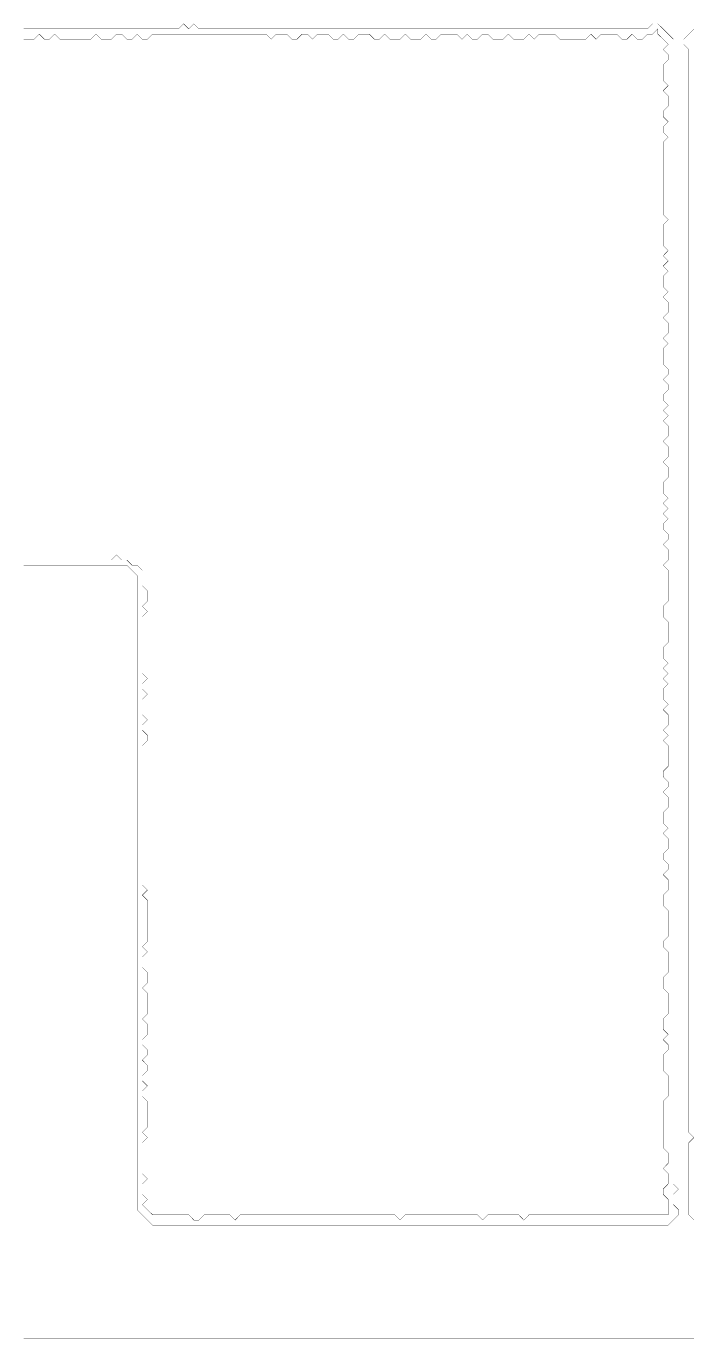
# Model space of a CAD drawing. Header units: metres. Extents: x 0 to 5064, y -5064 to 0.
# Drawn here: x 1273 to 2547, y -5064 to -2542 of the extents above; entities that cross this region are included whole.
import ezdxf

# ---------------------------------------------------------------- set-up
doc = ezdxf.new("R2010")
doc.units = ezdxf.units.M
doc.layers.add('conductor', color=1, linetype='Continuous')
doc.layers.add('substrate', color=5, linetype='Continuous')

msp = doc.modelspace()

# ---------------------------------------------------------------- linework, layer by layer
at = {"layer": 'conductor', "const_width": 0.5}
msp.add_lwpolyline([(1268.5, -3567.7), (1278.4, -3567.7), (1288.3, -3567.7), (1298.2, -3567.7), (1308.1, -3567.7), (1318.1, -3567.7), (1328, -3567.7), (1337.9, -3567.7), (1347.8, -3567.7), (1357.7, -3567.7), (1367.6, -3567.7), (1377.5, -3567.7), (1387.4, -3567.7), (1397.3, -3567.7), (1407.2, -3567.7), (1417.2, -3567.7), (1427.1, -3567.7), (1437, -3567.7), (1446.9, -3557.7), (1456.8, -3567.7), (1466.7, -3567.7), (1476.6, -3577.6), (1486.5, -3577.6), (1496.4, -3587.5), (1496.4, -3597.4), (1496.4, -3607.3), (1496.4, -3617.2), (1506.3, -3627.1), (1506.3, -3637), (1506.3, -3646.9), (1496.4, -3656.8), (1506.3, -3666.8), (1496.4, -3676.7), (1496.4, -3686.6), (1496.4, -3696.5), (1496.4, -3706.4), (1496.4, -3716.3), (1496.4, -3726.2), (1496.4, -3736.1), (1496.4, -3746), (1496.4, -3755.9), (1496.4, -3765.9), (1496.4, -3775.8), (1496.4, -3785.7), (1506.3, -3795.6), (1496.4, -3805.5), (1496.4, -3815.4), (1506.3, -3825.3), (1496.4, -3835.2), (1496.4, -3845.1), (1496.4, -3855.1), (1496.4, -3865), (1506.3, -3874.9), (1496.4, -3884.8), (1496.4, -3894.7), (1506.3, -3904.6), (1506.3, -3914.5), (1496.4, -3924.4), (1496.4, -3934.3), (1496.4, -3944.2), (1496.4, -3954.2), (1496.4, -3964.1), (1496.4, -3974), (1496.4, -3983.9), (1496.4, -3993.8), (1496.4, -4003.7), (1496.4, -4013.6), (1496.4, -4023.5), (1496.4, -4033.4), (1496.4, -4043.3), (1496.4, -4053.3), (1496.4, -4063.2), (1496.4, -4073.1), (1496.4, -4083), (1496.4, -4092.9), (1496.4, -4102.8), (1496.4, -4112.7), (1496.4, -4122.6), (1496.4, -4132.5), (1496.4, -4142.4), (1496.4, -4152.4), (1496.4, -4162.3), (1496.4, -4172.2), (1496.4, -4182.1), (1496.4, -4192), (1506.3, -4201.9), (1496.4, -4211.8), (1506.3, -4221.7), (1506.3, -4231.6), (1506.3, -4241.5), (1506.3, -4251.5), (1506.3, -4261.4), (1506.3, -4271.3), (1506.3, -4281.2), (1506.3, -4291.1), (1506.3, -4301), (1496.4, -4310.9), (1506.3, -4320.8), (1496.4, -4330.7), (1496.4, -4340.6), (1496.4, -4350.6), (1506.3, -4360.5), (1506.3, -4370.4), (1506.3, -4380.3), (1496.4, -4390.2), (1506.3, -4400.1), (1506.3, -4410), (1506.3, -4419.9), (1506.3, -4429.8), (1506.3, -4439.8), (1496.4, -4449.7), (1506.3, -4459.6), (1506.3, -4469.5), (1506.3, -4479.4), (1496.4, -4489.3), (1496.4, -4499.2), (1506.3, -4509.1), (1506.3, -4519), (1496.4, -4528.9), (1506.3, -4538.9), (1506.3, -4548.8), (1496.4, -4558.7), (1496.4, -4568.6), (1506.3, -4578.5), (1496.4, -4588.4), (1496.4, -4598.3), (1506.3, -4608.2), (1506.3, -4618.1), (1506.3, -4628), (1506.3, -4638), (1506.3, -4647.9), (1506.3, -4657.8), (1496.4, -4667.7), (1506.3, -4677.6), (1496.4, -4687.5), (1496.4, -4697.4), (1496.4, -4707.3), (1496.4, -4717.2), (1496.4, -4727.1), (1496.4, -4737.1), (1496.4, -4747), (1506.3, -4756.9), (1496.4, -4766.8), (1496.4, -4776.7), (1496.4, -4786.6), (1506.3, -4796.5), (1496.4, -4806.4), (1506.3, -4816.3), (1516.3, -4826.2), (1526.2, -4826.2), (1536.1, -4826.2), (1546, -4826.2), (1555.9, -4826.2), (1565.8, -4826.2), (1575.7, -4826.2), (1585.6, -4826.2), (1595.5, -4836.2), (1605.4, -4836.2), (1615.4, -4826.2), (1625.3, -4826.2), (1635.2, -4826.2), (1645.1, -4826.2), (1655, -4826.2), (1664.9, -4826.2), (1674.8, -4836.2), (1684.7, -4826.2), (1694.6, -4826.2), (1704.5, -4826.2), (1714.5, -4826.2), (1724.4, -4826.2), (1734.3, -4826.2), (1744.2, -4826.2), (1754.1, -4826.2), (1764, -4826.2), (1773.9, -4826.2), (1783.8, -4826.2), (1793.7, -4826.2), (1803.6, -4826.2), (1813.6, -4826.2), (1823.5, -4826.2), (1833.4, -4826.2), (1843.3, -4826.2), (1853.2, -4826.2), (1863.1, -4826.2), (1873, -4826.2), (1882.9, -4826.2), (1892.8, -4826.2), (1902.8, -4826.2), (1912.7, -4826.2), (1922.6, -4826.2), (1932.5, -4826.2), (1942.4, -4826.2), (1952.3, -4826.2), (1962.2, -4826.2), (1972.1, -4826.2), (1982, -4826.2), (1991.9, -4836.2), (2001.9, -4826.2), (2011.8, -4826.2), (2021.7, -4826.2), (2031.6, -4826.2), (2041.5, -4826.2), (2051.4, -4826.2), (2061.3, -4826.2), (2071.2, -4826.2), (2081.1, -4826.2), (2091, -4826.2), (2101, -4826.2), (2110.9, -4826.2), (2120.8, -4826.2), (2130.7, -4826.2), (2140.6, -4826.2), (2150.5, -4836.2), (2160.4, -4826.2), (2170.3, -4826.2), (2180.2, -4826.2), (2190.1, -4826.2), (2200.1, -4826.2), (2210, -4826.2), (2219.9, -4826.2), (2229.8, -4836.2), (2239.7, -4826.2), (2249.6, -4826.2), (2259.5, -4826.2), (2269.4, -4826.2), (2279.3, -4826.2), (2289.2, -4826.2), (2299.2, -4826.2), (2309.1, -4826.2), (2319, -4826.2), (2328.9, -4826.2), (2338.8, -4826.2), (2348.7, -4826.2), (2358.6, -4826.2), (2368.5, -4826.2), (2378.4, -4826.2), (2388.3, -4826.2), (2398.3, -4826.2), (2408.2, -4826.2), (2418.1, -4826.2), (2428, -4826.2), (2437.9, -4826.2), (2447.8, -4826.2), (2457.7, -4826.2), (2467.6, -4826.2), (2477.5, -4826.2), (2487.4, -4826.2), (2497.4, -4826.2), (2507.3, -4826.2), (2507.3, -4816.3), (2507.3, -4806.4), (2507.3, -4796.5), (2497.4, -4786.6), (2497.4, -4776.7), (2507.3, -4766.8), (2507.3, -4756.9), (2507.3, -4747), (2497.4, -4737.1), (2507.3, -4727.1), (2507.3, -4717.2), (2507.3, -4707.3), (2497.4, -4697.4), (2497.4, -4687.5), (2497.4, -4677.6), (2497.4, -4667.7), (2497.4, -4657.8), (2497.4, -4647.9), (2497.4, -4638), (2497.4, -4628), (2497.4, -4618.1), (2497.4, -4608.2), (2507.3, -4598.3), (2507.3, -4588.4), (2507.3, -4578.5), (2507.3, -4568.6), (2507.3, -4558.7), (2497.4, -4548.8), (2497.4, -4538.9), (2497.4, -4528.9), (2497.4, -4519), (2507.3, -4509.1), (2507.3, -4499.2), (2497.4, -4489.3), (2507.3, -4479.4), (2497.4, -4469.5), (2497.4, -4459.6), (2497.4, -4449.7), (2507.3, -4439.8), (2507.3, -4429.8), (2507.3, -4419.9), (2507.3, -4410), (2507.3, -4400.1), (2497.4, -4390.2), (2497.4, -4380.3), (2497.4, -4370.4), (2507.3, -4360.5), (2507.3, -4350.6), (2507.3, -4340.6), (2507.3, -4330.7), (2507.3, -4320.8), (2497.4, -4310.9), (2497.4, -4301), (2507.3, -4291.1), (2507.3, -4281.2), (2507.3, -4271.3), (2507.3, -4261.4), (2507.3, -4251.5), (2507.3, -4241.5), (2497.4, -4231.6), (2497.4, -4221.7), (2497.4, -4211.8), (2507.3, -4201.9), (2507.3, -4192), (2507.3, -4182.1), (2497.4, -4172.2), (2507.3, -4162.3), (2507.3, -4152.4), (2497.4, -4142.4), (2497.4, -4132.5), (2507.3, -4122.6), (2507.3, -4112.7), (2507.3, -4102.8), (2497.4, -4092.9), (2507.3, -4083), (2497.4, -4073.1), (2497.4, -4063.2), (2497.4, -4053.3), (2507.3, -4043.3), (2507.3, -4033.4), (2507.3, -4023.5), (2497.4, -4013.6), (2507.3, -4003.7), (2507.3, -3993.8), (2497.4, -3983.9), (2497.4, -3974), (2507.3, -3964.1), (2507.3, -3954.2), (2507.3, -3944.2), (2507.3, -3934.3), (2507.3, -3924.4), (2497.4, -3914.5), (2507.3, -3904.6), (2497.4, -3894.7), (2507.3, -3884.8), (2507.3, -3874.9), (2507.3, -3865), (2497.4, -3855.1), (2507.3, -3845.1), (2497.4, -3835.2), (2497.4, -3825.3), (2497.4, -3815.4), (2507.3, -3805.5), (2497.4, -3795.6), (2507.3, -3785.7), (2497.4, -3775.8), (2507.3, -3765.9), (2497.4, -3755.9), (2497.4, -3746), (2497.4, -3736.1), (2507.3, -3726.2), (2507.3, -3716.3), (2507.3, -3706.4), (2507.3, -3696.5), (2507.3, -3686.6), (2497.4, -3676.7), (2497.4, -3666.8), (2497.4, -3656.8), (2507.3, -3646.9), (2507.3, -3637), (2507.3, -3627.1), (2507.3, -3617.2), (2507.3, -3607.3), (2507.3, -3597.4), (2507.3, -3587.5), (2497.4, -3577.6), (2507.3, -3567.7), (2507.3, -3557.7), (2507.3, -3547.8), (2497.4, -3537.9), (2507.3, -3528), (2507.3, -3518.1), (2497.4, -3508.2), (2497.4, -3498.3), (2507.3, -3488.4), (2497.4, -3478.5), (2507.3, -3468.6), (2497.4, -3458.6), (2507.3, -3448.7), (2497.4, -3438.8), (2497.4, -3428.9), (2497.4, -3419), (2507.3, -3409.1), (2507.3, -3399.2), (2507.3, -3389.3), (2497.4, -3379.4), (2507.3, -3369.5), (2507.3, -3359.5), (2507.3, -3349.6), (2497.4, -3339.7), (2507.3, -3329.8), (2507.3, -3319.9), (2507.3, -3310), (2497.4, -3300.1), (2507.3, -3290.2), (2497.4, -3280.3), (2507.3, -3270.4), (2497.4, -3260.4), (2497.4, -3250.5), (2507.3, -3240.6), (2507.3, -3230.7), (2497.4, -3220.8), (2507.3, -3210.9), (2507.3, -3201), (2497.4, -3191.1), (2497.4, -3181.2), (2497.4, -3171.2), (2497.4, -3161.3), (2507.3, -3151.4), (2497.4, -3141.5), (2507.3, -3131.6), (2507.3, -3121.7), (2507.3, -3111.8), (2497.4, -3101.9), (2507.3, -3092), (2507.3, -3082.1), (2507.3, -3072.1), (2497.4, -3062.2), (2507.3, -3052.3), (2497.4, -3042.4), (2497.4, -3032.5), (2497.4, -3022.6), (2507.3, -3012.7), (2497.4, -3002.8), (2507.3, -2992.9), (2497.4, -2983), (2507.3, -2973), (2497.4, -2963.1), (2497.4, -2953.2), (2497.4, -2943.3), (2497.4, -2933.4), (2497.4, -2923.5), (2507.3, -2913.6), (2497.4, -2903.7), (2497.4, -2893.8), (2497.4, -2883.9), (2497.4, -2873.9), (2497.4, -2864), (2497.4, -2854.1), (2497.4, -2844.2), (2497.4, -2834.3), (2497.4, -2824.4), (2497.4, -2814.5), (2497.4, -2804.6), (2497.4, -2794.7), (2497.4, -2784.8), (2497.4, -2774.8), (2497.4, -2764.9), (2507.3, -2755), (2497.4, -2745.1), (2497.4, -2735.2), (2507.3, -2725.3), (2497.4, -2715.4), (2497.4, -2705.5), (2507.3, -2695.6), (2507.3, -2685.7), (2507.3, -2675.7), (2497.4, -2665.8), (2507.3, -2655.9), (2497.4, -2646), (2497.4, -2636.1), (2497.4, -2626.2), (2497.4, -2616.3), (2507.3, -2606.4), (2507.3, -2596.5), (2497.4, -2586.6), (2507.3, -2576.6), (2497.4, -2566.7), (2487.4, -2556.8), (2487.4, -2546.9), (2477.5, -2556.8), (2467.6, -2556.8), (2457.7, -2566.7), (2447.8, -2566.7), (2437.9, -2556.8), (2428, -2566.7), (2418.1, -2566.7), (2408.2, -2556.8), (2398.3, -2556.8), (2388.3, -2556.8), (2378.4, -2556.8), (2368.5, -2566.7), (2358.6, -2556.8), (2348.7, -2566.7), (2338.8, -2566.7), (2328.9, -2566.7), (2319, -2566.7), (2309.1, -2566.7), (2299.2, -2566.7), (2289.2, -2556.8), (2279.3, -2556.8), (2269.4, -2556.8), (2259.5, -2556.8), (2249.6, -2566.7), (2239.7, -2556.8), (2229.8, -2566.7), (2219.9, -2566.7), (2210, -2566.7), (2200.1, -2556.8), (2190.1, -2566.7), (2180.2, -2566.7), (2170.3, -2566.7), (2160.4, -2556.8), (2150.5, -2556.8), (2140.6, -2566.7), (2130.7, -2566.7), (2120.8, -2556.8), (2110.9, -2566.7), (2101, -2556.8), (2091, -2556.8), (2081.1, -2556.8), (2071.2, -2556.8), (2061.3, -2566.7), (2051.4, -2566.7), (2041.5, -2556.8), (2031.6, -2566.7), (2021.7, -2566.7), (2011.8, -2566.7), (2001.9, -2556.8), (1991.9, -2566.7), (1982, -2566.7), (1972.1, -2566.7), (1962.2, -2556.8), (1952.3, -2566.7), (1942.4, -2566.7), (1932.5, -2556.8), (1922.6, -2556.8), (1912.7, -2556.8), (1902.8, -2566.7), (1892.8, -2566.7), (1882.9, -2556.8), (1873, -2566.7), (1863.1, -2566.7), (1853.2, -2556.8), (1843.3, -2556.8), (1833.4, -2556.8), (1823.5, -2566.7), (1813.6, -2556.8), (1803.6, -2556.8), (1793.7, -2566.7), (1783.8, -2566.7), (1773.9, -2556.8), (1764, -2556.8), (1754.1, -2556.8), (1744.2, -2566.7), (1734.3, -2556.8), (1724.4, -2556.8), (1714.5, -2556.8), (1704.5, -2556.8), (1694.6, -2556.8), (1684.7, -2556.8), (1674.8, -2556.8), (1664.9, -2556.8), (1655, -2556.8), (1645.1, -2556.8), (1635.2, -2556.8), (1625.3, -2556.8), (1615.4, -2556.8), (1605.4, -2556.8), (1595.5, -2556.8), (1585.6, -2556.8), (1575.7, -2556.8), (1565.8, -2556.8), (1555.9, -2556.8), (1546, -2556.8), (1536.1, -2556.8), (1526.2, -2556.8), (1516.3, -2556.8), (1506.3, -2566.7), (1496.4, -2566.7), (1486.5, -2556.8), (1476.6, -2566.7), (1466.7, -2566.7), (1456.8, -2556.8), (1446.9, -2556.8), (1437, -2566.7), (1427.1, -2566.7), (1417.2, -2566.7), (1407.2, -2556.8), (1397.3, -2566.7), (1387.4, -2566.7), (1377.5, -2566.7), (1367.6, -2566.7), (1357.7, -2566.7), (1347.8, -2566.7), (1337.9, -2566.7), (1328, -2556.8), (1318.1, -2566.7), (1308.1, -2566.7), (1298.2, -2556.8), (1288.3, -2566.7), (1278.4, -2566.7), (1268.5, -2566.7)], dxfattribs=at)
at = {"layer": 'substrate', "const_width": 0.5}
for points in [[(1268.5, -2546.9), (1278.4, -2546.9), (1288.3, -2546.9), (1298.2, -2546.9), (1308.1, -2546.9), (1318.1, -2546.9), (1328, -2546.9), (1337.9, -2546.9), (1347.8, -2546.9), (1357.7, -2546.9), (1367.6, -2546.9), (1377.5, -2546.9), (1387.4, -2546.9), (1397.3, -2546.9), (1407.2, -2546.9), (1417.2, -2546.9), (1427.1, -2546.9), (1437, -2546.9), (1446.9, -2546.9), (1456.8, -2546.9), (1466.7, -2546.9), (1476.6, -2546.9), (1486.5, -2546.9), (1496.4, -2546.9), (1506.3, -2546.9), (1516.3, -2546.9), (1526.2, -2546.9), (1536.1, -2546.9), (1546, -2546.9), (1555.9, -2546.9), (1565.8, -2546.9), (1575.7, -2537), (1585.6, -2546.9), (1595.5, -2537), (1605.4, -2546.9), (1615.4, -2546.9), (1625.3, -2546.9), (1635.2, -2546.9), (1645.1, -2546.9), (1655, -2546.9), (1664.9, -2546.9), (1674.8, -2546.9), (1684.7, -2546.9), (1694.6, -2546.9), (1704.5, -2546.9), (1714.5, -2546.9), (1724.4, -2546.9), (1734.3, -2546.9), (1744.2, -2546.9), (1754.1, -2546.9), (1764, -2546.9), (1773.9, -2546.9), (1783.8, -2546.9), (1793.7, -2546.9), (1803.6, -2546.9), (1813.6, -2546.9), (1823.5, -2546.9), (1833.4, -2546.9), (1843.3, -2546.9), (1853.2, -2546.9), (1863.1, -2546.9), (1873, -2546.9), (1882.9, -2546.9), (1892.8, -2546.9), (1902.8, -2546.9), (1912.7, -2546.9), (1922.6, -2546.9), (1932.5, -2546.9), (1942.4, -2546.9), (1952.3, -2546.9), (1962.2, -2546.9), (1972.1, -2546.9), (1982, -2546.9), (1991.9, -2546.9), (2001.9, -2546.9), (2011.8, -2546.9), (2021.7, -2546.9), (2031.6, -2546.9), (2041.5, -2546.9), (2051.4, -2546.9), (2061.3, -2546.9), (2071.2, -2546.9), (2081.1, -2546.9), (2091, -2546.9), (2101, -2546.9), (2110.9, -2546.9), (2120.8, -2546.9), (2130.7, -2546.9), (2140.6, -2546.9), (2150.5, -2546.9), (2160.4, -2546.9), (2170.3, -2546.9), (2180.2, -2546.9), (2190.1, -2546.9), (2200.1, -2546.9), (2210, -2546.9), (2219.9, -2546.9), (2229.8, -2546.9), (2239.7, -2546.9), (2249.6, -2546.9), (2259.5, -2546.9), (2269.4, -2546.9), (2279.3, -2546.9), (2289.2, -2546.9), (2299.2, -2546.9), (2309.1, -2546.9), (2319, -2546.9), (2328.9, -2546.9), (2338.8, -2546.9), (2348.7, -2546.9), (2358.6, -2546.9), (2368.5, -2546.9), (2378.4, -2546.9), (2388.3, -2546.9), (2398.3, -2546.9), (2408.2, -2546.9), (2418.1, -2546.9), (2428, -2546.9), (2437.9, -2546.9), (2447.8, -2546.9), (2457.7, -2546.9), (2467.6, -2546.9), (2477.5, -2537)], [(2487.4, -2537), (2497.4, -2546.9), (2507.3, -2556.8), (2517.2, -2566.7), (2517.2, -2576.6), (2517.2, -2586.6), (2517.2, -2596.5), (2517.2, -2606.4), (2517.2, -2616.3), (2517.2, -2626.2), (2517.2, -2636.1), (2517.2, -2646), (2517.2, -2655.9), (2517.2, -2665.8), (2517.2, -2675.7), (2517.2, -2685.7), (2517.2, -2695.6), (2517.2, -2705.5), (2517.2, -2715.4), (2517.2, -2725.3), (2517.2, -2735.2), (2517.2, -2745.1), (2517.2, -2755), (2517.2, -2764.9), (2517.2, -2774.8), (2517.2, -2784.8), (2517.2, -2794.7), (2517.2, -2804.6), (2517.2, -2814.5), (2517.2, -2824.4), (2517.2, -2834.3), (2517.2, -2844.2), (2517.2, -2854.1), (2517.2, -2864), (2517.2, -2873.9), (2517.2, -2883.9), (2517.2, -2893.8), (2517.2, -2903.7), (2517.2, -2913.6), (2517.2, -2923.5), (2517.2, -2933.4), (2517.2, -2943.3), (2517.2, -2953.2), (2517.2, -2963.1), (2517.2, -2973), (2517.2, -2983), (2517.2, -2992.9), (2517.2, -3002.8), (2517.2, -3012.7), (2517.2, -3022.6), (2517.2, -3032.5), (2517.2, -3042.4), (2517.2, -3052.3), (2517.2, -3062.2), (2517.2, -3072.1), (2517.2, -3082.1), (2517.2, -3092), (2517.2, -3101.9), (2517.2, -3111.8), (2517.2, -3121.7), (2517.2, -3131.6), (2517.2, -3141.5), (2517.2, -3151.4), (2517.2, -3161.3), (2517.2, -3171.2), (2517.2, -3181.2), (2517.2, -3191.1), (2517.2, -3201), (2517.2, -3210.9), (2517.2, -3220.8), (2517.2, -3230.7), (2517.2, -3240.6), (2517.2, -3250.5), (2517.2, -3260.4), (2517.2, -3270.4), (2517.2, -3280.3), (2517.2, -3290.2), (2517.2, -3300.1), (2517.2, -3310), (2517.2, -3319.9), (2517.2, -3329.8), (2517.2, -3339.7), (2517.2, -3349.6), (2517.2, -3359.5), (2517.2, -3369.5), (2517.2, -3379.4), (2517.2, -3389.3), (2517.2, -3399.2), (2517.2, -3409.1), (2517.2, -3419), (2517.2, -3428.9), (2517.2, -3438.8), (2517.2, -3448.7), (2517.2, -3458.6), (2517.2, -3468.6), (2517.2, -3478.5), (2517.2, -3488.4), (2517.2, -3498.3), (2517.2, -3508.2), (2517.2, -3518.1), (2517.2, -3528), (2517.2, -3537.9), (2517.2, -3547.8), (2517.2, -3557.7), (2517.2, -3567.7), (2517.2, -3577.6), (2517.2, -3587.5), (2517.2, -3597.4), (2517.2, -3607.3), (2517.2, -3617.2), (2517.2, -3627.1), (2517.2, -3637), (2517.2, -3646.9), (2517.2, -3656.8), (2517.2, -3666.8), (2517.2, -3676.7), (2517.2, -3686.6), (2517.2, -3696.5), (2517.2, -3706.4), (2517.2, -3716.3), (2517.2, -3726.2), (2517.2, -3736.1), (2517.2, -3746), (2517.2, -3755.9), (2517.2, -3765.9), (2517.2, -3775.8), (2517.2, -3785.7), (2517.2, -3795.6), (2517.2, -3805.5), (2517.2, -3815.4), (2517.2, -3825.3), (2517.2, -3835.2), (2517.2, -3845.1), (2517.2, -3855.1), (2517.2, -3865), (2517.2, -3874.9), (2517.2, -3884.8), (2517.2, -3894.7), (2517.2, -3904.6), (2517.2, -3914.5), (2517.2, -3924.4), (2517.2, -3934.3), (2517.2, -3944.2), (2517.2, -3954.2), (2517.2, -3964.1), (2517.2, -3974), (2517.2, -3983.9), (2517.2, -3993.8), (2517.2, -4003.7), (2517.2, -4013.6), (2517.2, -4023.5), (2517.2, -4033.4), (2517.2, -4043.3), (2517.2, -4053.3), (2517.2, -4063.2), (2517.2, -4073.1), (2517.2, -4083), (2517.2, -4092.9), (2517.2, -4102.8), (2517.2, -4112.7), (2517.2, -4122.6), (2517.2, -4132.5), (2517.2, -4142.4), (2517.2, -4152.4), (2517.2, -4162.3), (2517.2, -4172.2), (2517.2, -4182.1), (2517.2, -4192), (2517.2, -4201.9), (2517.2, -4211.8), (2517.2, -4221.7), (2517.2, -4231.6), (2517.2, -4241.5), (2517.2, -4251.5), (2517.2, -4261.4), (2517.2, -4271.3), (2517.2, -4281.2), (2517.2, -4291.1), (2517.2, -4301), (2517.2, -4310.9), (2517.2, -4320.8), (2517.2, -4330.7), (2517.2, -4340.6), (2517.2, -4350.6), (2517.2, -4360.5), (2517.2, -4370.4), (2517.2, -4380.3), (2517.2, -4390.2), (2517.2, -4400.1), (2517.2, -4410), (2517.2, -4419.9), (2517.2, -4429.8), (2517.2, -4439.8), (2517.2, -4449.7), (2517.2, -4459.6), (2517.2, -4469.5), (2517.2, -4479.4), (2517.2, -4489.3), (2517.2, -4499.2), (2517.2, -4509.1), (2517.2, -4519), (2517.2, -4528.9), (2517.2, -4538.9), (2517.2, -4548.8), (2517.2, -4558.7), (2517.2, -4568.6), (2517.2, -4578.5), (2517.2, -4588.4), (2517.2, -4598.3), (2517.2, -4608.2), (2517.2, -4618.1), (2517.2, -4628), (2517.2, -4638), (2517.2, -4647.9), (2517.2, -4657.8), (2517.2, -4667.7), (2517.2, -4677.6), (2517.2, -4687.5), (2517.2, -4697.4), (2517.2, -4707.3), (2517.2, -4717.2), (2517.2, -4727.1), (2517.2, -4737.1), (2517.2, -4747), (2517.2, -4756.9), (2517.2, -4766.8), (2527.1, -4776.7), (2517.2, -4786.6), (2517.2, -4796.5), (2517.2, -4806.4), (2527.1, -4816.3), (2527.1, -4826.2), (2517.2, -4836.2), (2507.3, -4846.1), (2497.4, -4846.1), (2487.4, -4846.1), (2477.5, -4846.1), (2467.6, -4846.1), (2457.7, -4846.1), (2447.8, -4846.1), (2437.9, -4846.1), (2428, -4846.1), (2418.1, -4846.1), (2408.2, -4846.1), (2398.3, -4846.1), (2388.3, -4846.1), (2378.4, -4846.1), (2368.5, -4846.1), (2358.6, -4846.1), (2348.7, -4846.1), (2338.8, -4846.1), (2328.9, -4846.1), (2319, -4846.1), (2309.1, -4846.1), (2299.2, -4846.1), (2289.2, -4846.1), (2279.3, -4846.1), (2269.4, -4846.1), (2259.5, -4846.1), (2249.6, -4846.1), (2239.7, -4846.1), (2229.8, -4846.1), (2219.9, -4846.1), (2210, -4846.1), (2200.1, -4846.1), (2190.1, -4846.1), (2180.2, -4846.1), (2170.3, -4846.1), (2160.4, -4846.1), (2150.5, -4846.1), (2140.6, -4846.1), (2130.7, -4846.1), (2120.8, -4846.1), (2110.9, -4846.1), (2101, -4846.1), (2091, -4846.1), (2081.1, -4846.1), (2071.2, -4846.1), (2061.3, -4846.1), (2051.4, -4846.1), (2041.5, -4846.1), (2031.6, -4846.1), (2021.7, -4846.1), (2011.8, -4846.1), (2001.9, -4846.1), (1991.9, -4846.1), (1982, -4846.1), (1972.1, -4846.1), (1962.2, -4846.1), (1952.3, -4846.1), (1942.4, -4846.1), (1932.5, -4846.1), (1922.6, -4846.1), (1912.7, -4846.1), (1902.8, -4846.1), (1892.8, -4846.1), (1882.9, -4846.1), (1873, -4846.1), (1863.1, -4846.1), (1853.2, -4846.1), (1843.3, -4846.1), (1833.4, -4846.1), (1823.5, -4846.1), (1813.6, -4846.1), (1803.6, -4846.1), (1793.7, -4846.1), (1783.8, -4846.1), (1773.9, -4846.1), (1764, -4846.1), (1754.1, -4846.1), (1744.2, -4846.1), (1734.3, -4846.1), (1724.4, -4846.1), (1714.5, -4846.1), (1704.5, -4846.1), (1694.6, -4846.1), (1684.7, -4846.1), (1674.8, -4846.1), (1664.9, -4846.1), (1655, -4846.1), (1645.1, -4846.1), (1635.2, -4846.1), (1625.3, -4846.1), (1615.4, -4846.1), (1605.4, -4846.1), (1595.5, -4846.1), (1585.6, -4846.1), (1575.7, -4846.1), (1565.8, -4846.1), (1555.9, -4846.1), (1546, -4846.1), (1536.1, -4846.1), (1526.2, -4846.1), (1516.3, -4846.1), (1506.3, -4836.2), (1496.4, -4826.2), (1486.5, -4816.3), (1486.5, -4806.4), (1486.5, -4796.5), (1486.5, -4786.6), (1486.5, -4776.7), (1486.5, -4766.8), (1486.5, -4756.9), (1486.5, -4747), (1486.5, -4737.1), (1486.5, -4727.1), (1486.5, -4717.2), (1486.5, -4707.3), (1486.5, -4697.4), (1486.5, -4687.5), (1486.5, -4677.6), (1486.5, -4667.7), (1486.5, -4657.8), (1486.5, -4647.9), (1486.5, -4638), (1486.5, -4628), (1486.5, -4618.1), (1486.5, -4608.2), (1486.5, -4598.3), (1486.5, -4588.4), (1486.5, -4578.5), (1486.5, -4568.6), (1486.5, -4558.7), (1486.5, -4548.8), (1486.5, -4538.9), (1486.5, -4528.9), (1486.5, -4519), (1486.5, -4509.1), (1486.5, -4499.2), (1486.5, -4489.3), (1486.5, -4479.4), (1486.5, -4469.5), (1486.5, -4459.6), (1486.5, -4449.7), (1486.5, -4439.8), (1486.5, -4429.8), (1486.5, -4419.9), (1486.5, -4410), (1486.5, -4400.1), (1486.5, -4390.2), (1486.5, -4380.3), (1486.5, -4370.4), (1486.5, -4360.5), (1486.5, -4350.6), (1486.5, -4340.6), (1486.5, -4330.7), (1486.5, -4320.8), (1486.5, -4310.9), (1486.5, -4301), (1486.5, -4291.1), (1486.5, -4281.2), (1486.5, -4271.3), (1486.5, -4261.4), (1486.5, -4251.5), (1486.5, -4241.5), (1486.5, -4231.6), (1486.5, -4221.7), (1486.5, -4211.8), (1486.5, -4201.9), (1486.5, -4192), (1486.5, -4182.1), (1486.5, -4172.2), (1486.5, -4162.3), (1486.5, -4152.4), (1486.5, -4142.4), (1486.5, -4132.5), (1486.5, -4122.6), (1486.5, -4112.7), (1486.5, -4102.8), (1486.5, -4092.9), (1486.5, -4083), (1486.5, -4073.1), (1486.5, -4063.2), (1486.5, -4053.3), (1486.5, -4043.3), (1486.5, -4033.4), (1486.5, -4023.5), (1486.5, -4013.6), (1486.5, -4003.7), (1486.5, -3993.8), (1486.5, -3983.9), (1486.5, -3974), (1486.5, -3964.1), (1486.5, -3954.2), (1486.5, -3944.2), (1486.5, -3934.3), (1486.5, -3924.4), (1486.5, -3914.5), (1486.5, -3904.6), (1486.5, -3894.7), (1486.5, -3884.8), (1486.5, -3874.9), (1486.5, -3865), (1486.5, -3855.1), (1486.5, -3845.1), (1486.5, -3835.2), (1486.5, -3825.3), (1486.5, -3815.4), (1486.5, -3805.5), (1486.5, -3795.6), (1486.5, -3785.7), (1486.5, -3775.8), (1486.5, -3765.9), (1486.5, -3755.9), (1486.5, -3746), (1486.5, -3736.1), (1486.5, -3726.2), (1486.5, -3716.3), (1486.5, -3706.4), (1486.5, -3696.5), (1486.5, -3686.6), (1486.5, -3676.7), (1486.5, -3666.8), (1486.5, -3656.8), (1486.5, -3646.9), (1486.5, -3637), (1486.5, -3627.1), (1486.5, -3617.2), (1486.5, -3607.3), (1486.5, -3597.4), (1476.6, -3587.5), (1466.7, -3577.6), (1456.8, -3577.6), (1446.9, -3577.6), (1437, -3577.6), (1427.1, -3577.6), (1417.2, -3577.6), (1407.2, -3577.6), (1397.3, -3577.6), (1387.4, -3577.6), (1377.5, -3577.6), (1367.6, -3577.6), (1357.7, -3577.6), (1347.8, -3577.6), (1337.9, -3577.6), (1328, -3577.6), (1318.1, -3577.6), (1308.1, -3577.6), (1298.2, -3577.6), (1288.3, -3577.6), (1278.4, -3577.6), (1268.5, -3577.6)], [(2556.8, -4836.2), (2546.9, -4826.2), (2546.9, -4816.3), (2546.9, -4806.4), (2546.9, -4796.5), (2546.9, -4786.6), (2546.9, -4776.7), (2546.9, -4766.8), (2546.9, -4756.9), (2546.9, -4747), (2546.9, -4737.1), (2546.9, -4727.1), (2546.9, -4717.2), (2546.9, -4707.3), (2546.9, -4697.4), (2546.9, -4687.5), (2556.8, -4677.6), (2546.9, -4667.7), (2546.9, -4657.8), (2546.9, -4647.9), (2546.9, -4638), (2546.9, -4628), (2546.9, -4618.1), (2546.9, -4608.2), (2546.9, -4598.3), (2546.9, -4588.4), (2546.9, -4578.5), (2546.9, -4568.6), (2546.9, -4558.7), (2546.9, -4548.8), (2546.9, -4538.9), (2546.9, -4528.9), (2546.9, -4519), (2546.9, -4509.1), (2546.9, -4499.2), (2546.9, -4489.3), (2546.9, -4479.4), (2546.9, -4469.5), (2546.9, -4459.6), (2546.9, -4449.7), (2546.9, -4439.8), (2546.9, -4429.8), (2546.9, -4419.9), (2546.9, -4410), (2546.9, -4400.1), (2546.9, -4390.2), (2546.9, -4380.3), (2546.9, -4370.4), (2546.9, -4360.5), (2546.9, -4350.6), (2546.9, -4340.6), (2546.9, -4330.7), (2546.9, -4320.8), (2546.9, -4310.9), (2546.9, -4301), (2546.9, -4291.1), (2546.9, -4281.2), (2546.9, -4271.3), (2546.9, -4261.4), (2546.9, -4251.5), (2546.9, -4241.5), (2546.9, -4231.6), (2546.9, -4221.7), (2546.9, -4211.8), (2546.9, -4201.9), (2546.9, -4192), (2546.9, -4182.1), (2546.9, -4172.2), (2546.9, -4162.3), (2546.9, -4152.4), (2546.9, -4142.4), (2546.9, -4132.5), (2546.9, -4122.6), (2546.9, -4112.7), (2546.9, -4102.8), (2546.9, -4092.9), (2546.9, -4083), (2546.9, -4073.1), (2546.9, -4063.2), (2546.9, -4053.3), (2546.9, -4043.3), (2546.9, -4033.4), (2546.9, -4023.5), (2546.9, -4013.6), (2546.9, -4003.7), (2546.9, -3993.8), (2546.9, -3983.9), (2546.9, -3974), (2546.9, -3964.1), (2546.9, -3954.2), (2546.9, -3944.2), (2546.9, -3934.3), (2546.9, -3924.4), (2546.9, -3914.5), (2546.9, -3904.6), (2546.9, -3894.7), (2546.9, -3884.8), (2546.9, -3874.9), (2546.9, -3865), (2546.9, -3855.1), (2546.9, -3845.1), (2546.9, -3835.2), (2546.9, -3825.3), (2546.9, -3815.4), (2546.9, -3805.5), (2546.9, -3795.6), (2546.9, -3785.7), (2546.9, -3775.8), (2546.9, -3765.9), (2546.9, -3755.9), (2546.9, -3746), (2546.9, -3736.1), (2546.9, -3726.2), (2546.9, -3716.3), (2546.9, -3706.4), (2546.9, -3696.5), (2546.9, -3686.6), (2546.9, -3676.7), (2546.9, -3666.8), (2546.9, -3656.8), (2546.9, -3646.9), (2546.9, -3637), (2546.9, -3627.1), (2546.9, -3617.2), (2546.9, -3607.3), (2546.9, -3597.4), (2546.9, -3587.5), (2546.9, -3577.6), (2546.9, -3567.7), (2546.9, -3557.7), (2546.9, -3547.8), (2546.9, -3537.9), (2546.9, -3528), (2546.9, -3518.1), (2546.9, -3508.2), (2546.9, -3498.3), (2546.9, -3488.4), (2546.9, -3478.5), (2546.9, -3468.6), (2546.9, -3458.6), (2546.9, -3448.7), (2546.9, -3438.8), (2546.9, -3428.9), (2546.9, -3419), (2546.9, -3409.1), (2546.9, -3399.2), (2546.9, -3389.3), (2546.9, -3379.4), (2546.9, -3369.5), (2546.9, -3359.5), (2546.9, -3349.6), (2546.9, -3339.7), (2546.9, -3329.8), (2546.9, -3319.9), (2546.9, -3310), (2546.9, -3300.1), (2546.9, -3290.2), (2546.9, -3280.3), (2546.9, -3270.4), (2546.9, -3260.4), (2546.9, -3250.5), (2546.9, -3240.6), (2546.9, -3230.7), (2546.9, -3220.8), (2546.9, -3210.9), (2546.9, -3201), (2546.9, -3191.1), (2546.9, -3181.2), (2546.9, -3171.2), (2546.9, -3161.3), (2546.9, -3151.4), (2546.9, -3141.5), (2546.9, -3131.6), (2546.9, -3121.7), (2546.9, -3111.8), (2546.9, -3101.9), (2546.9, -3092), (2546.9, -3082.1), (2546.9, -3072.1), (2546.9, -3062.2), (2546.9, -3052.3), (2546.9, -3042.4), (2546.9, -3032.5), (2546.9, -3022.6), (2546.9, -3012.7), (2546.9, -3002.8), (2546.9, -2992.9), (2546.9, -2983), (2546.9, -2973), (2546.9, -2963.1), (2546.9, -2953.2), (2546.9, -2943.3), (2546.9, -2933.4), (2546.9, -2923.5), (2546.9, -2913.6), (2546.9, -2903.7), (2546.9, -2893.8), (2546.9, -2883.9), (2546.9, -2873.9), (2546.9, -2864), (2546.9, -2854.1), (2546.9, -2844.2), (2546.9, -2834.3), (2546.9, -2824.4), (2546.9, -2814.5), (2546.9, -2804.6), (2546.9, -2794.7), (2546.9, -2784.8), (2546.9, -2774.8), (2546.9, -2764.9), (2546.9, -2755), (2546.9, -2745.1), (2546.9, -2735.2), (2546.9, -2725.3), (2546.9, -2715.4), (2546.9, -2705.5), (2546.9, -2695.6), (2546.9, -2685.7), (2546.9, -2675.7), (2546.9, -2665.8), (2546.9, -2655.9), (2546.9, -2646), (2546.9, -2636.1), (2546.9, -2626.2), (2546.9, -2616.3), (2546.9, -2606.4), (2546.9, -2596.5), (2546.9, -2586.6), (2537, -2576.6), (2537, -2566.7), (2546.9, -2556.8), (2556.8, -2546.9)], [(1268.5, -5064.1), (1278.4, -5064.1), (1288.3, -5064.1), (1298.2, -5064.1), (1308.1, -5064.1), (1318.1, -5064.1), (1328, -5064.1), (1337.9, -5064.1), (1347.8, -5064.1), (1357.7, -5064.1), (1367.6, -5064.1), (1377.5, -5064.1), (1387.4, -5064.1), (1397.3, -5064.1), (1407.2, -5064.1), (1417.2, -5064.1), (1427.1, -5064.1), (1437, -5064.1), (1446.9, -5064.1), (1456.8, -5064.1), (1466.7, -5064.1), (1476.6, -5064.1), (1486.5, -5064.1), (1496.4, -5064.1), (1506.3, -5064.1), (1516.3, -5064.1), (1526.2, -5064.1), (1536.1, -5064.1), (1546, -5064.1), (1555.9, -5064.1), (1565.8, -5064.1), (1575.7, -5064.1), (1585.6, -5064.1), (1595.5, -5064.1), (1605.4, -5064.1), (1615.4, -5064.1), (1625.3, -5064.1), (1635.2, -5064.1), (1645.1, -5064.1), (1655, -5064.1), (1664.9, -5064.1), (1674.8, -5064.1), (1684.7, -5064.1), (1694.6, -5064.1), (1704.5, -5064.1), (1714.5, -5064.1), (1724.4, -5064.1), (1734.3, -5064.1), (1744.2, -5064.1), (1754.1, -5064.1), (1764, -5064.1), (1773.9, -5064.1), (1783.8, -5064.1), (1793.7, -5064.1), (1803.6, -5064.1), (1813.6, -5064.1), (1823.5, -5064.1), (1833.4, -5064.1), (1843.3, -5064.1), (1853.2, -5064.1), (1863.1, -5064.1), (1873, -5064.1), (1882.9, -5064.1), (1892.8, -5064.1), (1902.8, -5064.1), (1912.7, -5064.1), (1922.6, -5064.1), (1932.5, -5064.1), (1942.4, -5064.1), (1952.3, -5064.1), (1962.2, -5064.1), (1972.1, -5064.1), (1982, -5064.1), (1991.9, -5064.1), (2001.9, -5064.1), (2011.8, -5064.1), (2021.7, -5064.1), (2031.6, -5064.1), (2041.5, -5064.1), (2051.4, -5064.1), (2061.3, -5064.1), (2071.2, -5064.1), (2081.1, -5064.1), (2091, -5064.1), (2101, -5064.1), (2110.9, -5064.1), (2120.8, -5064.1), (2130.7, -5064.1), (2140.6, -5064.1), (2150.5, -5064.1), (2160.4, -5064.1), (2170.3, -5064.1), (2180.2, -5064.1), (2190.1, -5064.1), (2200.1, -5064.1), (2210, -5064.1), (2219.9, -5064.1), (2229.8, -5064.1), (2239.7, -5064.1), (2249.6, -5064.1), (2259.5, -5064.1), (2269.4, -5064.1), (2279.3, -5064.1), (2289.2, -5064.1), (2299.2, -5064.1), (2309.1, -5064.1), (2319, -5064.1), (2328.9, -5064.1), (2338.8, -5064.1), (2348.7, -5064.1), (2358.6, -5064.1), (2368.5, -5064.1), (2378.4, -5064.1), (2388.3, -5064.1), (2398.3, -5064.1), (2408.2, -5064.1), (2418.1, -5064.1), (2428, -5064.1), (2437.9, -5064.1), (2447.8, -5064.1), (2457.7, -5064.1), (2467.6, -5064.1), (2477.5, -5064.1), (2487.4, -5064.1), (2497.4, -5064.1), (2507.3, -5064.1), (2517.2, -5064.1), (2527.1, -5064.1), (2537, -5064.1), (2546.9, -5064.1), (2556.8, -5064.1)]]:
    msp.add_lwpolyline(points, dxfattribs=at)

doc.saveas('drawing.dxf')
